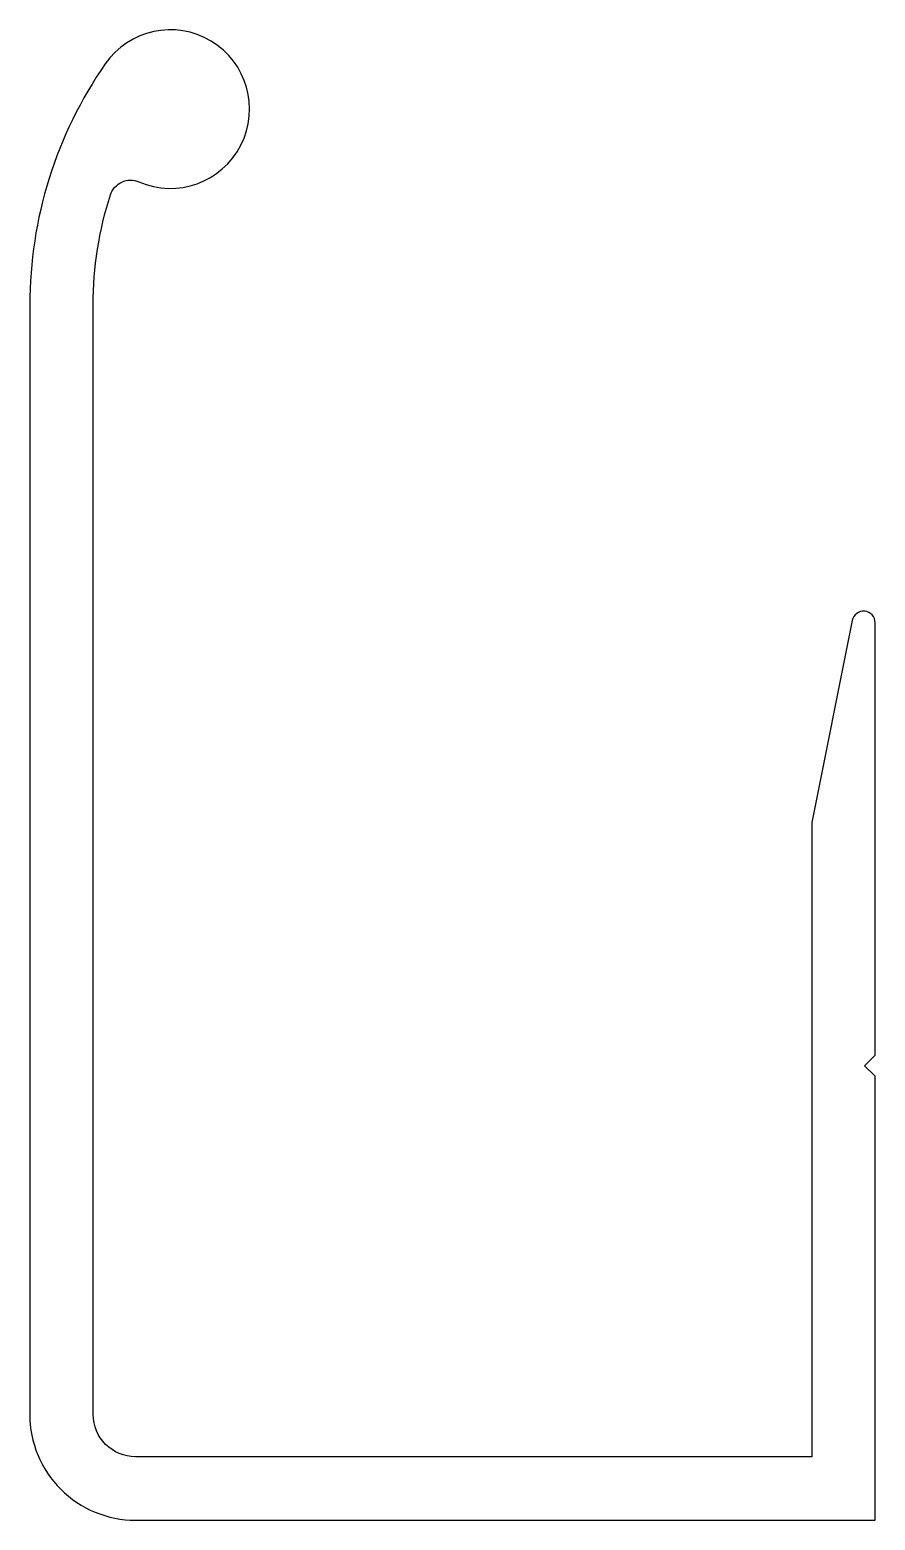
# Model space of a CAD drawing. Extents: x 152.9 to 192.9, y 169 to 239.5.
import ezdxf

# ---------------------------------------------------------------- set-up
doc = ezdxf.new("R2010")
doc.units = 0
doc.layers.add('ANA', color=220, linetype='CONTINUOUS')

msp = doc.modelspace()

# ---------------------------------------------------------------- linework, layer by layer
at = {"layer": 'ANA', "color": 7}
msp.add_lwpolyline([(189.948, 171.982), (157.948, 171.982, -0.414214), (155.948, 173.982), (155.948, 226.467, -0.078019), (156.766, 231.676, -0.442482), (158.113, 232.288, 2.109741), (156.517, 237.87, 0.152847), (152.948, 226.467), (152.948, 173.982, 0.414214), (157.948, 168.982), (192.948, 168.982), (192.948, 189.982), (192.448, 190.482), (192.948, 190.982), (192.948, 211.432, 0.905871), (191.859, 211.54), (189.948, 201.982)], format="xyb", close=True, dxfattribs=at)

doc.saveas('drawing.dxf')
